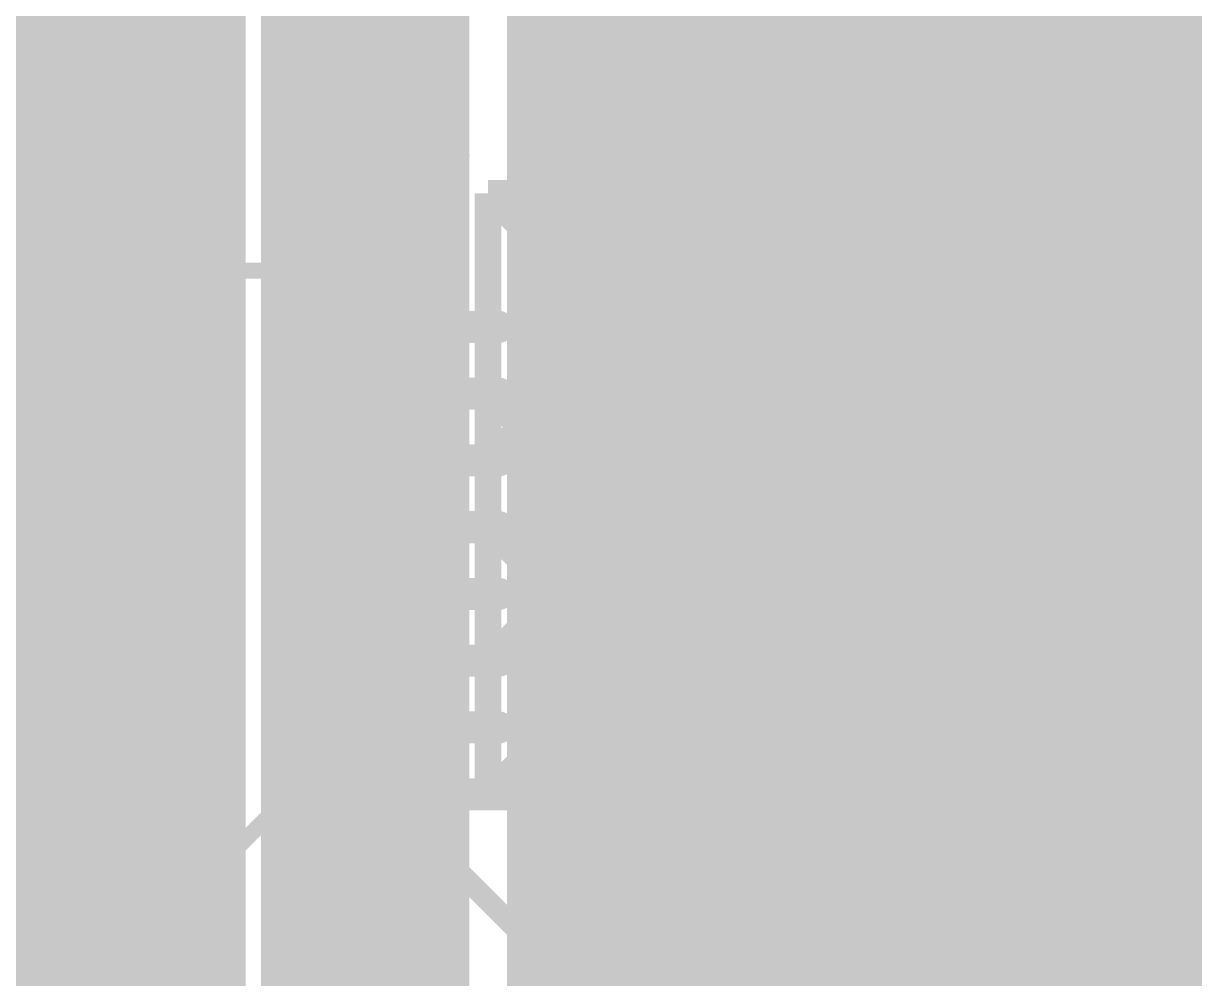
# Model space of a CAD drawing. Extents: x -11 to 221, y -93 to 178.
# Drawn here: x 67.21 to 78.35, y 82.07 to 91.15 of the extents above; entities that cross this region are included whole.
import ezdxf

# ---------------------------------------------------------------- set-up
doc = ezdxf.new("R2010")
doc.units = 0
doc.header["$MEASUREMENT"] = 0
doc.layers.get('0').update_dxf_attribs({"linetype": 'CONTINUOUS'})
for name, color, linetype in [('26-349-0_BOT', 7, 'CONTINUOUS'), ('26-349-0_DRD', 7, 'CONTINUOUS'), ('26-349-0_DRL', 2, 'CONTINUOUS'), ('26-349-0_FAB', 1, 'CONTINUOUS'), ('26-349-0_IN1', 3, 'CONTINUOUS'), ('26-349-0_IN2', 5, 'CONTINUOUS'), ('26-349-0_SMT', 14, 'CONTINUOUS'), ('26-349-0_SPT', 9, 'CONTINUOUS'), ('26-349-0_SST', 12, 'CONTINUOUS'), ('26-349-0_TOP', 11, 'CONTINUOUS'), ('THRUHOLE_TAP', 15, 'CONTINUOUS')]:
    doc.layers.add(name, color=color, linetype=linetype)

# ---------------------------------------------------------------- blocks, each defined once
blk = doc.blocks.new('ROUND_78')
at = {"const_width": 0.29972}
blk.add_lwpolyline([(-0.14986, 0, 1), (0.14986, 0, 1)], format="xyb", close=True, dxfattribs=at)
blk = doc.blocks.new('ROUND_102')
at = {"const_width": 0.10033}
blk.add_lwpolyline([(-0.050164, 0, 1), (0.050164, 0, 1)], format="xyb", close=True, dxfattribs=at)
blk = doc.blocks.new('RECTANGLE_3')
blk.add_solid([(0.4826, 0.4064), (0.4826, -0.4064), (-0.4826, 0.4064), (-0.4826, -0.4064)])
blk = doc.blocks.new('OBLONG_54')
at = {"const_width": 0.3048}
blk.add_lwpolyline([(0.6096, 0), (-0.6096, 0)], dxfattribs=at)
at = {"const_width": 0.1524}
for points in [[(-0.6858, 0, 1), (-0.5334, 0, 1)], [(0.5334, 0, 1), (0.6858, 0, 1)]]:
    blk.add_lwpolyline(points, format="xyb", close=True, dxfattribs=at)
blk = doc.blocks.new('RECTANGLE_55')
blk.add_solid([(0.762, 0.1524), (0.762, -0.1524), (-0.762, 0.1524), (-0.762, -0.1524)])
blk = doc.blocks.new('ROUND_88')
at = {"const_width": 0.10033}
blk.add_lwpolyline([(-0.050164, 0, 1), (0.050164, 0, 1)], format="xyb", close=True, dxfattribs=at)

msp = doc.modelspace()

# ---------------------------------------------------------------- linework, layer by layer
at = {"layer": '26-349-0_DRD', "const_width": 0.254}
for points in [[(71.628, 89.535), (71.628, 86.995)], [(74.168, 89.535), (71.628, 89.535)], [(74.168, 89.535), (71.628, 86.995)], [(74.168, 86.995), (71.628, 89.535)], [(74.168, 86.995), (74.168, 89.535)], [(71.628, 87.63), (71.628, 85.09)], [(74.168, 87.63), (71.628, 87.63)], [(74.168, 87.63), (71.628, 85.09)], [(74.168, 85.09), (71.628, 87.63)], [(71.628, 87.63), (71.628, 85.09)], [(74.168, 87.63), (71.628, 87.63)], [(74.168, 87.63), (71.628, 85.09)], [(74.168, 85.09), (71.628, 87.63)], [(74.168, 85.09), (74.168, 87.63)], [(74.168, 85.09), (74.168, 87.63)], [(71.628, 86.995), (74.168, 86.995)], [(71.628, 86.36), (71.628, 83.82)], [(74.168, 86.36), (71.628, 86.36)], [(74.168, 86.36), (71.628, 83.82)], [(74.168, 83.82), (71.628, 86.36)], [(71.628, 86.36), (71.628, 83.82)], [(74.168, 86.36), (71.628, 86.36)], [(74.168, 86.36), (71.628, 83.82)], [(74.168, 83.82), (71.628, 86.36)], [(74.168, 83.82), (74.168, 86.36)], [(74.168, 83.82), (74.168, 86.36)], [(71.628, 85.09), (74.168, 85.09)], [(71.628, 85.09), (74.168, 85.09)], [(72.8218, 85.1662), (72.8218, 82.6262)], [(75.3618, 85.1662), (72.8218, 85.1662)], [(75.3618, 85.1662), (72.8218, 82.6262)], [(75.3618, 82.6262), (72.8218, 85.1662)], [(72.8218, 85.1662), (72.8218, 82.6262)], [(75.3618, 85.1662), (72.8218, 85.1662)], [(75.3618, 85.1662), (72.8218, 82.6262)], [(75.3618, 82.6262), (72.8218, 85.1662)], [(75.3618, 82.6262), (75.3618, 85.1662)], [(75.3618, 82.6262), (75.3618, 85.1662)], [(71.628, 83.82), (74.168, 83.82)], [(71.628, 83.82), (74.168, 83.82)], [(73.5838, 83.7438), (73.5838, 81.2038)], [(76.1238, 83.7438), (73.5838, 83.7438)], [(76.1238, 83.7438), (73.5838, 81.2038)], [(76.1238, 81.2038), (73.5838, 83.7438)], [(76.1238, 81.2038), (76.1238, 83.7438)], [(76.1492, 83.7438), (76.1492, 81.2038)], [(78.6892, 83.7438), (76.1492, 83.7438)], [(78.6892, 83.7438), (76.1492, 81.2038)], [(78.6892, 81.2038), (76.1492, 83.7438)], [(76.1492, 83.7438), (76.1492, 81.2038)], [(78.6892, 83.7438), (76.1492, 83.7438)], [(78.6892, 83.7438), (76.1492, 81.2038)], [(78.6892, 81.2038), (76.1492, 83.7438)], [(72.8218, 82.6262), (75.3618, 82.6262)], [(72.8218, 82.6262), (75.3618, 82.6262)]]:
    msp.add_lwpolyline(points, dxfattribs=at)
at = {"layer": '26-349-0_DRL', "const_width": 2.49936}
msp.add_lwpolyline([(68.072, 52.959), (68.072, 105.283)], dxfattribs=at)
at = {"layer": '26-349-0_FAB', "const_width": 1.00076}
msp.add_lwpolyline([(187.325, 48.26), (67.945, 48.26), (67.945, 115.57), (69.215, 116.84), (187.96, 116.84)], dxfattribs=at)
at = {"layer": '26-349-0_IN1', "const_width": 0.254}
for points in [[(165.481, 112.649), (71.247, 112.649), (69.596, 110.998), (69.596, 51.562)], [(69.8246, 108.90504), (69.8246, 51.562)], [(70.0532, 108.62818), (70.0532, 51.562)], [(70.9676, 108.66882), (70.9676, 51.562)], [(70.2818, 108.51642), (70.2818, 51.562)], [(70.5104, 108.48848), (70.5104, 51.562)], [(70.739, 108.5342), (70.739, 51.562)], [(71.1962, 108.56976), (71.1962, 51.562)], [(76.2254, 108.204), (76.2254, 66.167)], [(76.454, 108.204), (76.454, 66.167)], [(76.6826, 108.20654), (76.6826, 66.167)], [(76.9112, 108.20654), (76.9112, 82.99958)], [(77.1398, 108.20654), (77.1398, 83.14944)], [(77.3684, 108.20654), (77.3684, 83.20278)], [(75.9968, 108.1278), (75.9968, 66.167)], [(75.7682, 107.8992), (75.7682, 66.167)], [(75.5396, 107.6706), (75.5396, 66.167)], [(75.311, 107.442), (75.311, 66.167)], [(75.0824, 107.2134), (75.0824, 66.167)], [(74.8538, 106.9848), (74.8538, 76.52766)], [(74.6252, 106.7562), (74.6252, 84.39658)], [(74.3966, 106.5276), (74.3966, 84.56168)], [(72.7964, 104.9274), (72.7964, 88.9889)], [(73.025, 104.91978), (73.025, 88.98382)], [(72.5678, 104.6988), (72.5678, 88.91778)], [(74.168, 104.75722), (74.168, 84.62264)], [(73.2536, 104.6734), (73.2536, 88.90508)], [(73.4822, 104.5718), (73.4822, 88.70442)], [(73.9394, 104.60736), (73.9394, 84.61248)], [(72.3392, 104.4702), (72.3392, 88.73744)], [(73.7108, 104.55402), (73.7108, 84.52104)], [(72.1106, 104.2416), (72.1106, 66.167)], [(71.3232, 104.013), (71.3232, 74.93)], [(71.9328, 104.0638), (71.9328, 66.167)], [(77.47, 96.266), (77.47, 83.20278)], [(71.3232, 91.1098), (69.596, 91.1098)], [(77.47, 91.1098), (71.9328, 91.1098)], [(71.3232, 90.8812), (69.596, 90.8812)], [(77.47, 90.8812), (71.9328, 90.8812)], [(71.3232, 90.6526), (69.596, 90.6526)], [(77.47, 90.6526), (71.9328, 90.6526)], [(71.3232, 90.424), (69.596, 90.424)], [(77.47, 90.424), (71.9328, 90.424)], [(71.3232, 90.1954), (69.596, 90.1954)], [(77.47, 90.1954), (71.9328, 90.1954)], [(71.3232, 89.9668), (69.596, 89.9668)], [(77.47, 89.9668), (71.9328, 89.9668)], [(71.3232, 89.7382), (69.596, 89.7382)], [(77.47, 89.7382), (71.9328, 89.7382)], [(71.3232, 89.5096), (69.596, 89.5096)], [(77.47, 89.5096), (71.9328, 89.5096)], [(71.3232, 89.281), (69.596, 89.281)], [(77.47, 89.281), (71.9328, 89.281)], [(71.3232, 89.0524), (69.596, 89.0524)], [(77.47, 89.0524), (71.9328, 89.0524)], [(71.3232, 88.8238), (69.596, 88.8238)], [(72.42556, 88.8238), (71.9328, 88.8238)], [(77.47, 88.8238), (73.37044, 88.8238)], [(71.3232, 88.5952), (69.596, 88.5952)], [(72.24522, 88.5952), (71.9328, 88.5952)], [(77.47, 88.5952), (73.55078, 88.5952)], [(71.3232, 88.3666), (69.596, 88.3666)], [(72.1741, 88.3666), (71.9328, 88.3666)], [(77.47, 88.3666), (73.6219, 88.3666)], [(71.3232, 88.138), (69.596, 88.138)], [(72.17664, 88.138), (71.9328, 88.138)], [(77.47, 88.138), (73.61682, 88.138)], [(71.3232, 87.9094), (69.596, 87.9094)], [(72.25792, 87.9094), (71.9328, 87.9094)], [(77.47, 87.9094), (73.53808, 87.9094)], [(72.3392, 87.79256), (72.3392, 86.83244)], [(73.4822, 87.82558), (73.4822, 86.79942)], [(71.3232, 87.6808), (69.596, 87.6808)], [(72.45858, 87.6808), (71.9328, 87.6808)], [(77.47, 87.6808), (73.33742, 87.6808)], [(72.5678, 87.61222), (72.5678, 87.01278)], [(72.7964, 87.5411), (72.7964, 87.0839)], [(73.025, 87.54364), (73.025, 87.07882)], [(73.2536, 87.62492), (73.2536, 87.00008)], [(71.3232, 87.4522), (69.596, 87.4522)], [(77.47, 87.4522), (71.9328, 87.4522)], [(71.3232, 87.2236), (69.596, 87.2236)], [(77.47, 87.2236), (71.9328, 87.2236)], [(71.3232, 86.995), (69.596, 86.995)], [(72.53478, 86.995), (71.9328, 86.995)], [(77.47, 86.995), (73.26122, 86.995)], [(71.3232, 86.7664), (69.596, 86.7664)], [(72.2884, 86.7664), (71.9328, 86.7664)], [(77.47, 86.7664), (73.50506, 86.7664)], [(71.3232, 86.5378), (69.596, 86.5378)], [(72.1868, 86.5378), (71.9328, 86.5378)], [(77.47, 86.5378), (73.60666, 86.5378)], [(71.3232, 86.3092), (69.596, 86.3092)], [(72.16902, 86.3092), (71.9328, 86.3092)], [(77.47, 86.3092), (73.62698, 86.3092)], [(71.3232, 86.0806), (69.596, 86.0806)], [(72.22236, 86.0806), (71.9328, 86.0806)], [(77.47, 86.0806), (73.57364, 86.0806)], [(72.3392, 85.88756), (72.3392, 85.56244)], [(73.4822, 85.92058), (73.4822, 85.52942)], [(71.3232, 85.852), (69.596, 85.852)], [(72.37222, 85.852), (71.9328, 85.852)], [(77.47, 85.852), (73.42378, 85.852)], [(71.3232, 85.6234), (69.596, 85.6234)], [(72.39762, 85.6234), (71.9328, 85.6234)], [(77.47, 85.6234), (73.39838, 85.6234)], [(71.3232, 85.3948), (69.596, 85.3948)], [(72.23252, 85.3948), (71.9328, 85.3948)], [(77.47, 85.3948), (73.56348, 85.3948)], [(71.3232, 85.1662), (69.596, 85.1662)], [(72.16902, 85.1662), (71.9328, 85.1662)], [(77.47, 85.1662), (73.62444, 85.1662)], [(71.3232, 84.9376), (69.596, 84.9376)], [(72.18172, 84.9376), (71.9328, 84.9376)], [(77.47, 84.9376), (73.61428, 84.9376)], [(71.3232, 84.709), (69.596, 84.709)], [(72.27316, 84.709), (71.9328, 84.709)], [(73.4822, 84.65058), (73.4822, 84.30006)], [(77.47, 84.709), (73.52284, 84.709)], [(72.3392, 84.61756), (72.3392, 80.899)], [(71.3232, 84.4804), (69.596, 84.4804)], [(72.49414, 84.4804), (71.9328, 84.4804)], [(72.5678, 84.43722), (72.5678, 81.2165)], [(73.2536, 84.44992), (73.2536, 81.33842)], [(73.65238, 84.4804), (73.30186, 84.4804)], [(77.47, 84.4804), (74.53122, 84.4804)], [(72.7964, 84.3661), (72.7964, 81.33842)], [(73.025, 84.36864), (73.025, 81.37652)], [(71.3232, 84.2518), (69.596, 84.2518)], [(73.45172, 84.2518), (71.9328, 84.2518)], [(77.47, 84.2518), (74.73188, 84.2518)], [(71.3232, 84.0232), (69.596, 84.0232)], [(73.37044, 84.0232), (71.9328, 84.0232)], [(77.47, 84.0232), (74.81062, 84.0232)], [(71.3232, 83.7946), (69.596, 83.7946)], [(73.3679, 83.7946), (71.9328, 83.7946)], [(77.47, 83.7946), (74.8157, 83.7946)], [(71.3232, 83.566), (69.596, 83.566)], [(73.43902, 83.566), (71.9328, 83.566)], [(77.47, 83.566), (74.74458, 83.566)], [(73.4822, 83.49234), (73.4822, 81.2165)], [(71.3232, 83.3374), (69.596, 83.3374)], [(73.61936, 83.3374), (71.9328, 83.3374)], [(77.47, 83.3374), (74.56424, 83.3374)], [(74.6252, 83.39582), (74.6252, 76.74864)], [(73.7108, 83.27136), (73.7108, 80.899)], [(74.3966, 83.23072), (74.3966, 76.84008)], [(77.47, 83.20278), (77.4192, 83.20455)], [(77.47, 83.20278), (77.4192, 83.20455)], [(71.3232, 83.1088), (69.596, 83.1088)], [(77.05598, 83.1088), (71.9328, 83.1088)], [(73.9394, 83.17992), (73.9394, 76.78928)], [(74.168, 83.16722), (74.168, 76.85024)], [(71.3232, 82.8802), (69.596, 82.8802)], [(76.8096, 82.8802), (71.9328, 82.8802)], [(71.3232, 82.6516), (69.596, 82.6516)], [(76.708, 82.6516), (71.9328, 82.6516)], [(71.3232, 82.423), (69.596, 82.423)], [(76.69022, 82.423), (71.9328, 82.423)], [(71.3232, 82.1944), (69.596, 82.1944)], [(76.74356, 82.1944), (71.9328, 82.1944)], [(71.3232, 81.9658), (69.596, 81.9658)], [(76.89342, 81.9658), (71.9328, 81.9658)], [(76.9112, 81.94802), (76.9112, 79.82458)]]:
    msp.add_lwpolyline(points, dxfattribs=at)
for points in [[(72.898, 88.99652, 0.4142136), (72.16648, 88.265)], [(73.62952, 88.265, 0.4142136), (72.898, 88.99652)], [(72.16648, 88.265, 0.4142136), (72.898, 87.53348)], [(72.898, 87.53348, 0.4142136), (73.62952, 88.265)], [(72.898, 87.09152, 0.4142136), (72.16648, 86.36)], [(73.62952, 86.36, 0.4142136), (72.898, 87.09152)], [(72.16648, 86.36, 0.2690269), (72.53478, 85.725)], [(73.26122, 85.725, 0.2690272), (73.62954, 86.36)], [(72.53478, 85.725, 0.2690272), (72.16646, 85.09)], [(72.53478, 85.725, 0.2690272), (72.16646, 85.09)], [(73.62952, 85.09, 0.2690269), (73.26122, 85.725)], [(73.62952, 85.09, 0.2690269), (73.26122, 85.725)], [(72.16648, 85.09, 0.4142136), (72.898, 84.35848)], [(72.16648, 85.09, 0.4142136), (72.898, 84.35848)], [(72.898, 84.35848, 0.4142136), (73.62952, 85.09)], [(72.898, 84.35848, 0.4142136), (73.62952, 85.09)], [(74.0918, 84.62772, 0.4142136), (73.36028, 83.8962)], [(74.0918, 84.62772, 0.4142136), (73.36028, 83.8962)], [(74.82332, 83.8962, 0.4142136), (74.0918, 84.62772)], [(74.82332, 83.8962, 0.4142136), (74.0918, 84.62772)], [(73.36028, 83.8962, 0.4142136), (74.0918, 83.16468)], [(73.36028, 83.8962, 0.4142136), (74.0918, 83.16468)], [(74.0918, 83.16468, 0.4142136), (74.82332, 83.8962)], [(74.0918, 83.16468, 0.4142136), (74.82332, 83.8962)], [(77.4192, 83.20532, 0.4142136), (76.68768, 82.4738)], [(77.4192, 83.20532, 0.4142136), (76.68768, 82.4738)], [(76.68768, 82.4738, 0.4142136), (77.4192, 81.74228)], [(76.68768, 82.4738, 0.4142136), (77.4192, 81.74228)]]:
    msp.add_lwpolyline(points, format="xyb", dxfattribs=at)
at = {"layer": '26-349-0_IN2', "const_width": 0.254}
for points in [[(74.5236, 112.141), (74.5236, 83.00974)], [(74.7522, 112.141), (74.7522, 83.0961)], [(74.9808, 112.141), (74.9808, 83.09102)], [(75.2094, 112.141), (75.2094, 82.9945)], [(75.438, 112.141), (75.438, 82.71002)], [(77.0382, 112.141), (77.0382, 52.959)], [(77.2668, 112.141), (77.2668, 52.959)], [(77.4954, 112.141), (77.4954, 52.959)], [(77.724, 112.141), (77.724, 52.959)], [(77.9526, 112.141), (77.9526, 52.959)], [(78.1812, 112.141), (78.1812, 52.959)], [(78.4098, 112.141), (78.4098, 52.959)], [(76.8096, 106.13898), (76.8096, 74.70648)], [(75.6666, 105.96372), (75.6666, 74.88428)], [(76.581, 105.79608), (76.581, 75.04938)], [(75.8952, 105.74782), (75.8952, 75.10018)], [(76.3524, 105.68686), (76.3524, 75.1586)], [(76.1238, 105.67416), (76.1238, 75.17384)], [(74.295, 96.9391), (74.295, 82.76336)], [(74.0664, 96.69526), (74.0664, 52.959)], [(73.787, 96.60382), (73.787, 89.789)], [(73.8378, 96.6089), (73.8378, 52.959)], [(151.47798, 91.0844), (73.787, 91.0844)], [(174.117, 90.8558), (73.787, 90.8558)], [(174.117, 90.6272), (73.787, 90.6272)], [(174.117, 90.3986), (73.787, 90.3986)], [(174.117, 90.17), (73.787, 90.17)], [(174.117, 89.9414), (73.787, 89.9414)], [(73.787, 89.789), (72.009, 89.789)], [(72.009, 89.789), (72.009, 75.30592)], [(72.2376, 89.789), (72.2376, 75.26274)], [(72.4662, 89.789), (72.4662, 75.1078)], [(72.6948, 89.789), (72.6948, 74.676)], [(72.9234, 89.789), (72.9234, 74.676)], [(73.152, 89.789), (73.152, 74.676)], [(73.3806, 89.789), (73.3806, 74.676)], [(73.6092, 89.789), (73.6092, 74.676)], [(84.88426, 89.7128), (72.009, 89.7128)], [(84.7471, 89.4842), (72.009, 89.4842)], [(84.71408, 89.2556), (72.009, 89.2556)], [(84.76742, 89.027), (72.009, 89.027)], [(84.9376, 88.7984), (72.009, 88.7984)], [(174.117, 88.5698), (72.009, 88.5698)], [(174.117, 88.3412), (72.009, 88.3412)], [(85.75802, 88.1126), (72.009, 88.1126)], [(85.6107, 87.884), (72.009, 87.884)], [(85.57006, 87.6554), (72.009, 87.6554)], [(85.61578, 87.4268), (72.009, 87.4268)], [(85.77326, 87.1982), (72.009, 87.1982)], [(174.117, 86.9696), (72.009, 86.9696)], [(174.117, 86.741), (72.009, 86.741)], [(106.4514, 86.5124), (72.009, 86.5124)], [(106.32948, 86.2838), (72.009, 86.2838)], [(106.30662, 86.0552), (72.009, 86.0552)], [(106.37012, 85.8266), (72.009, 85.8266)], [(106.56062, 85.598), (72.009, 85.598)], [(81.1784, 85.3694), (72.009, 85.3694)], [(81.05648, 85.1408), (72.009, 85.1408)], [(81.03362, 84.9122), (72.009, 84.9122)], [(81.09712, 84.6836), (72.009, 84.6836)], [(80.6831, 84.455), (72.009, 84.455)], [(80.43926, 84.2264), (72.009, 84.2264)], [(80.3529, 83.9978), (72.009, 83.9978)], [(80.35798, 83.7692), (72.009, 83.7692)], [(80.4545, 83.5406), (72.009, 83.5406)], [(80.73898, 83.312), (72.009, 83.312)], [(74.69378, 83.0834), (72.009, 83.0834)], [(89.1667, 83.0834), (75.01128, 83.0834)], [(74.35088, 82.8548), (72.009, 82.8548)], [(89.25306, 82.8548), (75.35418, 82.8548)], [(74.24166, 82.6262), (72.009, 82.6262)], [(89.4969, 82.6262), (75.4634, 82.6262)], [(74.22896, 82.3976), (72.009, 82.3976)], [(112.2934, 82.3976), (75.47864, 82.3976)], [(75.438, 82.23758), (75.438, 52.959)], [(74.30262, 82.169), (72.009, 82.169)], [(74.295, 82.1817), (74.295, 52.959)], [(156.35478, 82.169), (75.40498, 82.169)], [(74.51852, 81.9404), (72.009, 81.9404)], [(156.4513, 81.9404), (75.18908, 81.9404)], [(75.2094, 81.9531), (75.2094, 52.959)]]:
    msp.add_lwpolyline(points, dxfattribs=at)
for points in [[(74.8538, 83.10372, 0.4142136), (74.22388, 82.4738)], [(75.48372, 82.4738, 0.4142136), (74.8538, 83.10372)], [(74.22388, 82.4738, 0.4142136), (74.8538, 81.84388)], [(74.8538, 81.84388, 0.4142136), (75.48372, 82.4738)]]:
    msp.add_lwpolyline(points, format="xyb", dxfattribs=at)
at = {"layer": '26-349-0_SST', "const_width": 0.1524}
for points in [[(71.21652, 90.56624), (70.36816, 90.56624), (70.20052, 90.6272), (70.20052, 90.9828), (70.36816, 91.04122), (71.21652, 91.04122)], [(76.38542, 90.37828), (76.38542, 90.02268), (76.55306, 89.9033), (76.72324, 89.9033), (76.89342, 90.02268), (76.89342, 90.37828), (75.87742, 90.37828)], [(70.20052, 89.84742), (70.20052, 90.08364)], [(70.20052, 89.9668), (71.21652, 89.9668), (71.04634, 90.08364)], [(76.38542, 90.0811), (75.87742, 89.9033)], [(70.70852, 89.06764), (70.70852, 89.42324), (70.87616, 89.4842), (71.04634, 89.4842), (71.21652, 89.42324), (71.21652, 89.06764), (71.04634, 89.00922), (70.87616, 89.00922), (70.20052, 89.24544)], [(76.21524, 89.0651), (76.21524, 89.54008), (76.89342, 89.30386), (76.89342, 89.18448), (75.87742, 89.18448)], [(69.9262, 83.9978), (69.2404, 83.312), (65.9892, 83.312), (65.9892, 88.7984), (69.9262, 88.7984), (69.9262, 83.9978)], [(75.87742, 88.52408), (76.04506, 88.64346), (76.21524, 88.70188), (76.55306, 88.70188), (76.72324, 88.64346), (76.89342, 88.52408), (76.89342, 88.4047), (76.72324, 88.28786), (76.55306, 88.2269), (76.21524, 88.2269), (76.04506, 88.28786), (75.87742, 88.4047), (75.87742, 88.52408)], [(77.0255, 84.8995), (77.0255, 87.8205), (75.3872, 87.8205), (75.3872, 84.8995), (77.0255, 84.8995)], [(72.1995, 84.6455), (72.1995, 81.7245), (73.8378, 81.7245), (73.8378, 84.6455), (72.1995, 84.6455)], [(77.0255, 81.7245), (77.0255, 84.6455), (75.3872, 84.6455), (75.3872, 81.7245), (77.0255, 81.7245)], [(74.23658, 83.77936), (74.0664, 83.84032), (74.0664, 84.19592), (74.23658, 84.25434), (74.91476, 84.25434), (75.0824, 84.19592), (75.0824, 83.84032), (74.91476, 83.77936)], [(77.44206, 83.8073), (77.27442, 83.86826), (77.27442, 84.22386), (77.44206, 84.28228), (78.12024, 84.28228), (78.29042, 84.22386), (78.29042, 83.86826), (78.12024, 83.8073)], [(69.91858, 83.5025), (69.91858, 82.9183)], [(70.05574, 83.49742), (70.05574, 82.92338)], [(74.0664, 82.94116), (74.0664, 83.41614), (74.74458, 82.94116), (74.91476, 82.94116), (75.0824, 83.00212), (75.0824, 83.35772), (74.91476, 83.41614)], [(70.1802, 83.4263), (69.77126, 83.4263)], [(69.78142, 83.43392), (69.78142, 82.98688)], [(70.1929, 83.4136), (70.1929, 83.00466)], [(77.44206, 83.44408), (77.27442, 83.3247), (77.27442, 83.08848), (77.44206, 82.9691), (77.61224, 82.9691), (77.95006, 83.20786), (78.29042, 82.9691), (78.29042, 83.44408)], [(70.26402, 83.28914), (69.68998, 83.28914)], [(70.2691, 83.15198), (69.6849, 83.15198)], [(70.20052, 83.01482), (69.75348, 83.01482)], [(74.5744, 82.16392), (74.5744, 82.51952), (74.74458, 82.57794), (74.91476, 82.57794), (75.0824, 82.51952), (75.0824, 82.16392), (74.91476, 82.10296), (74.74458, 82.10296), (74.0664, 82.34172)], [(77.44206, 82.60588), (77.27442, 82.4865), (77.27442, 82.25028), (77.44206, 82.1309), (77.61224, 82.1309), (77.95006, 82.36966), (78.29042, 82.1309), (78.29042, 82.60588)]]:
    msp.add_lwpolyline(points, dxfattribs=at)
for points in [[(69.977, 83.50758, 0.4142136), (69.67982, 83.2104)], [(70.27418, 83.2104, 0.4142136), (69.977, 83.50758)], [(69.67982, 83.2104, 0.4142136), (69.977, 82.91322)], [(69.977, 82.91322, 0.4142136), (70.27418, 83.2104)]]:
    msp.add_lwpolyline(points, format="xyb", dxfattribs=at)
at = {"layer": '26-349-0_TOP', "const_width": 0.2032}
for points in [[(71.12, 87.63), (72.898, 87.63), (72.898, 88.265), (71.12, 88.265)], [(72.898, 88.265), (71.12, 88.265)], [(76.2, 87.0712), (76.1238, 86.995), (71.12, 86.995)], [(71.12, 86.36), (72.898, 86.36)], [(71.12, 86.36), (72.898, 86.36)], [(76.2, 83.8962), (75.4888, 83.8962), (73.66, 85.725), (71.12, 85.725)], [(79.375, 85.6488), (76.2, 85.6488)], [(71.12, 84.455), (72.898, 84.455), (72.898, 85.09), (71.12, 85.09)], [(71.12, 85.09), (72.898, 85.09)], [(72.898, 85.09), (71.12, 85.09)], [(73.025, 83.8962), (74.0918, 83.8962)], [(74.0918, 83.8962), (73.025, 83.8962)], [(73.025, 82.4738), (71.9582, 82.4738), (71.12, 83.312), (71.12, 83.82)], [(74.8538, 82.4738), (73.025, 82.4738)], [(77.4192, 82.4738), (76.2, 82.4738)], [(76.2, 82.4738), (77.4192, 82.4738)]]:
    msp.add_lwpolyline(points, dxfattribs=at)

# ---------------------------------------------------------------- block references
at = {"layer": '26-349-0_BOT'}
for p in [(72.898, 88.265), (72.898, 86.36), (72.898, 85.09), (74.0918, 83.8962), (74.8538, 82.4738), (77.4192, 82.4738)]:
    msp.add_blockref('ROUND_78', p, dxfattribs=at)
at = {"layer": '26-349-0_DRL'}
for p in [(72.898, 88.265), (72.898, 86.36), (72.898, 85.09), (74.0918, 83.8962), (74.8538, 82.4738), (77.4192, 82.4738)]:
    msp.add_blockref('ROUND_102', p, dxfattribs=at)
at = {"layer": '26-349-0_IN1'}
for p in [(72.898, 88.265), (72.898, 86.36), (72.898, 85.09), (74.0918, 83.8962), (74.8538, 82.4738), (77.4192, 82.4738)]:
    msp.add_blockref('ROUND_78', p, dxfattribs=at)
at = {"layer": '26-349-0_IN2'}
for p in [(72.898, 88.265), (72.898, 86.36), (72.898, 85.09), (74.0918, 83.8962), (74.8538, 82.4738), (77.4192, 82.4738)]:
    msp.add_blockref('ROUND_78', p, dxfattribs=at)
at = {"layer": '26-349-0_SMT'}
for name, p in [('OBLONG_54', (71.12, 88.265)), ('OBLONG_54', (71.12, 87.63)), ('RECTANGLE_3', (76.2, 87.0712)), ('OBLONG_54', (71.12, 86.995)), ('OBLONG_54', (71.12, 86.36)), ('RECTANGLE_3', (76.2, 85.6488)), ('OBLONG_54', (71.12, 85.725)), ('OBLONG_54', (71.12, 85.09)), ('OBLONG_54', (71.12, 84.455)), ('RECTANGLE_3', (73.025, 83.8962)), ('RECTANGLE_3', (76.2, 83.8962)), ('RECTANGLE_55', (71.12, 83.82)), ('RECTANGLE_3', (73.025, 82.4738)), ('RECTANGLE_3', (76.2, 82.4738))]:
    msp.add_blockref(name, p, dxfattribs=at)
at = {"layer": '26-349-0_SPT'}
for name, p in [('OBLONG_54', (71.12, 88.265)), ('OBLONG_54', (71.12, 87.63)), ('RECTANGLE_3', (76.2, 87.0712)), ('OBLONG_54', (71.12, 86.995)), ('OBLONG_54', (71.12, 86.36)), ('RECTANGLE_3', (76.2, 85.6488)), ('OBLONG_54', (71.12, 85.725)), ('OBLONG_54', (71.12, 85.09)), ('OBLONG_54', (71.12, 84.455)), ('RECTANGLE_3', (73.025, 83.8962)), ('RECTANGLE_3', (76.2, 83.8962)), ('RECTANGLE_55', (71.12, 83.82)), ('RECTANGLE_3', (73.025, 82.4738)), ('RECTANGLE_3', (76.2, 82.4738))]:
    msp.add_blockref(name, p, dxfattribs=at)
at = {"layer": '26-349-0_TOP'}
for name, p in [('ROUND_78', (72.898, 88.265)), ('OBLONG_54', (71.12, 88.265)), ('OBLONG_54', (71.12, 87.63)), ('RECTANGLE_3', (76.2, 87.0712)), ('OBLONG_54', (71.12, 86.995)), ('ROUND_78', (72.898, 86.36)), ('OBLONG_54', (71.12, 86.36)), ('RECTANGLE_3', (76.2, 85.6488)), ('OBLONG_54', (71.12, 85.725)), ('ROUND_78', (72.898, 85.09)), ('OBLONG_54', (71.12, 85.09)), ('OBLONG_54', (71.12, 84.455)), ('RECTANGLE_3', (73.025, 83.8962)), ('RECTANGLE_3', (76.2, 83.8962)), ('ROUND_78', (74.0918, 83.8962)), ('RECTANGLE_55', (71.12, 83.82)), ('RECTANGLE_3', (73.025, 82.4738)), ('RECTANGLE_3', (76.2, 82.4738)), ('ROUND_78', (74.8538, 82.4738)), ('ROUND_78', (77.4192, 82.4738))]:
    msp.add_blockref(name, p, dxfattribs=at)
at = {"layer": 'THRUHOLE_TAP'}
for p in [(72.898, 88.265), (72.898, 86.36), (72.898, 85.09), (74.0918, 83.8962), (74.8538, 82.4738), (77.4192, 82.4738)]:
    msp.add_blockref('ROUND_88', p, dxfattribs=at)

doc.saveas('drawing.dxf')
